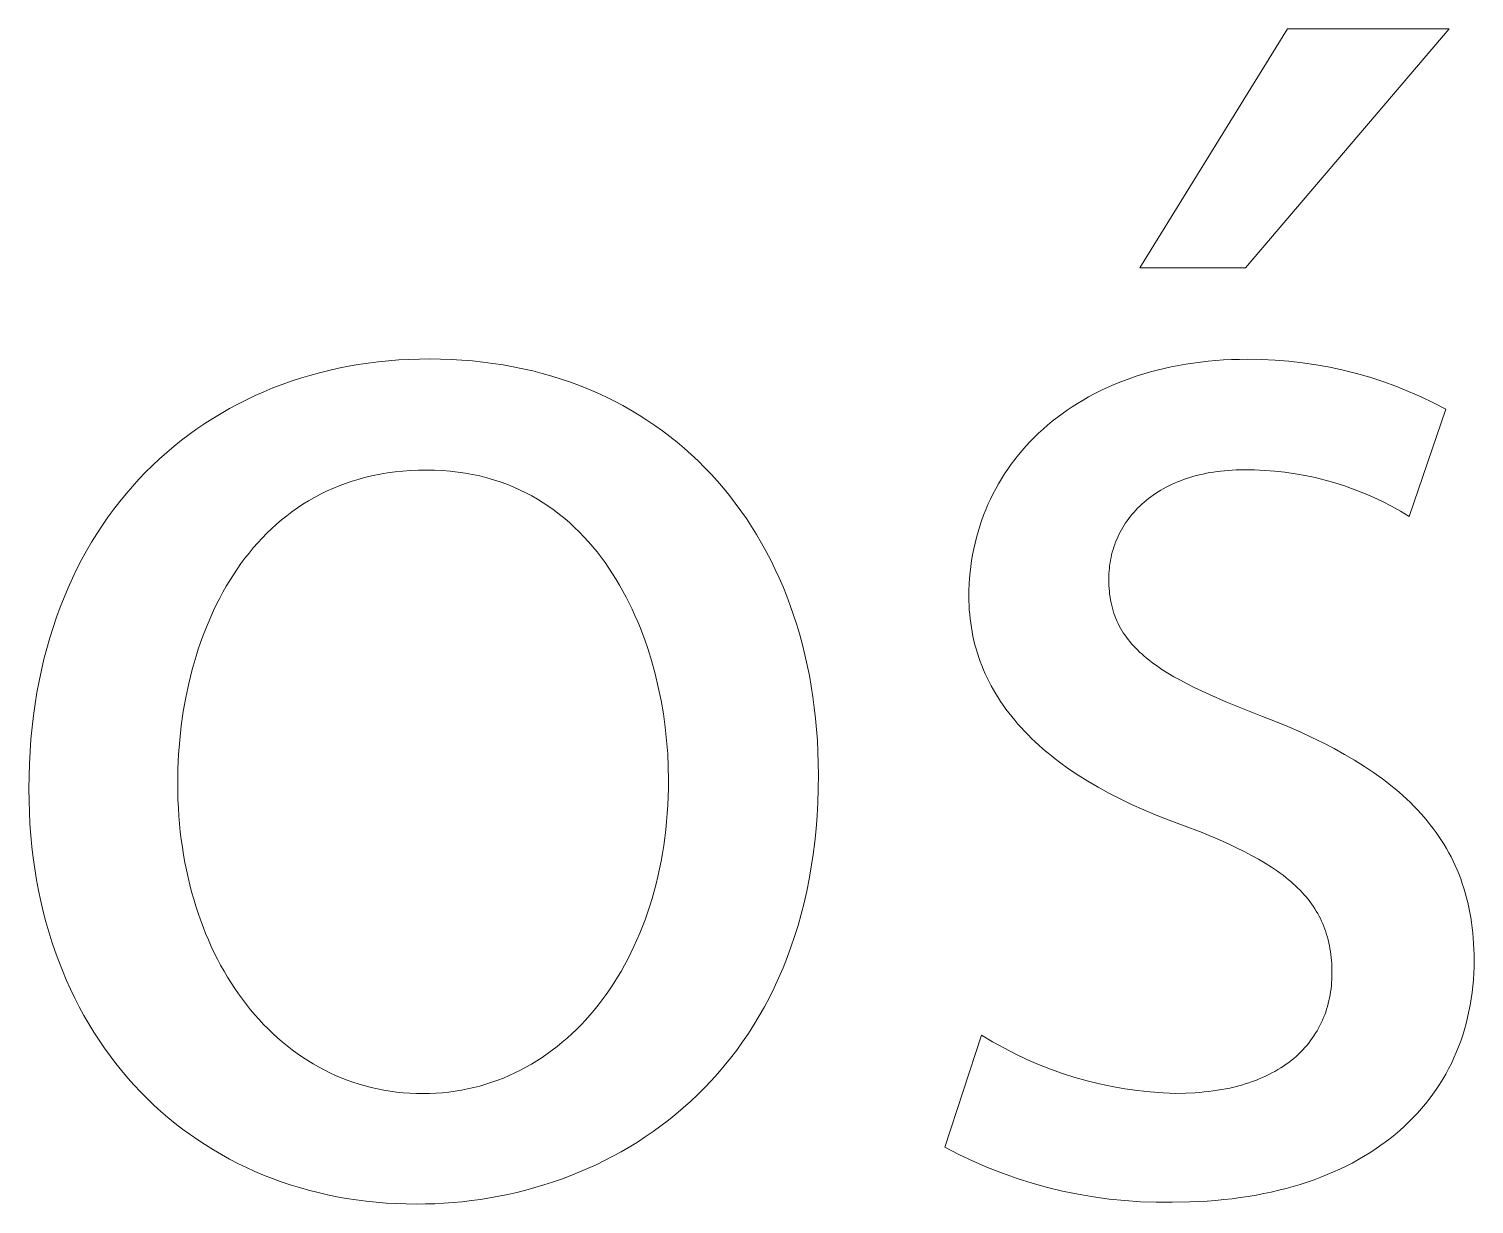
# Model space of a CAD drawing. Header units: millimetres. Extents: x 1383 to 4664, y -160 to 2132.
# Drawn here: x 3839.79 to 3868.23, y -105.34 to -82.21 of the extents above; entities that cross this region are included whole.
import ezdxf

# ---------------------------------------------------------------- set-up
doc = ezdxf.new("R2010")
doc.units = ezdxf.units.MM
doc.header["$MEASUREMENT"] = 0
doc.layers.add('Domyślny', color=7, linetype='Continuous', true_color=0x000000)

msp = doc.modelspace()

# ---------------------------------------------------------------- linework, layer by layer
at = {"layer": 'Domyślny', "color": 18, "lineweight": 15, "true_color": 0x000000}
for p, q in [((3861.652, -86.912), (3864.559, -82.213)), ((3867.738, -82.213), (3863.728, -86.912)), ((3864.559, -82.213), (3867.738, -82.213)), ((3863.728, -86.912), (3861.652, -86.912)), ((3846.866, -88.744), (3847.067, -88.728)), ((3847.067, -88.728), (3847.269, -88.717)), ((3847.269, -88.717), (3847.473, -88.71)), ((3847.473, -88.71), (3847.678, -88.708)), ((3847.678, -88.708), (3847.891, -88.71)), ((3847.891, -88.71), (3848.102, -88.717)), ((3848.102, -88.717), (3848.31, -88.729)), ((3848.31, -88.729), (3848.517, -88.746)), ((3863.147, -88.739), (3863.3, -88.728)), ((3863.3, -88.728), (3863.455, -88.72)), ((3863.455, -88.72), (3863.613, -88.716)), ((3863.613, -88.716), (3863.772, -88.714)), ((3863.772, -88.714), (3864.043, -88.718)), ((3864.043, -88.718), (3864.314, -88.73)), ((3864.314, -88.73), (3864.584, -88.751)), ((3845.319, -89.031), (3845.506, -88.98)), ((3845.506, -88.98), (3845.695, -88.933)), ((3845.695, -88.933), (3845.885, -88.891)), ((3845.885, -88.891), (3846.078, -88.852)), ((3846.078, -88.852), (3846.272, -88.819)), ((3846.272, -88.819), (3846.468, -88.789)), ((3846.468, -88.789), (3846.666, -88.765)), ((3846.666, -88.765), (3846.866, -88.744)), ((3848.517, -88.746), (3848.72, -88.768)), ((3848.72, -88.768), (3848.922, -88.794)), ((3848.922, -88.794), (3849.121, -88.825)), ((3849.121, -88.825), (3849.318, -88.86)), ((3849.318, -88.86), (3849.512, -88.9)), ((3849.512, -88.9), (3849.704, -88.944)), ((3849.704, -88.944), (3849.893, -88.993)), ((3849.893, -88.993), (3850.08, -89.046)), ((3861.6, -89.04), (3861.73, -89)), ((3861.73, -89), (3861.862, -88.961)), ((3861.862, -88.961), (3861.996, -88.926)), ((3861.996, -88.926), (3862.132, -88.893)), ((3862.132, -88.893), (3862.271, -88.862)), ((3862.271, -88.862), (3862.412, -88.835)), ((3862.412, -88.835), (3862.554, -88.81)), ((3862.554, -88.81), (3862.699, -88.788)), ((3862.699, -88.788), (3862.846, -88.769)), ((3862.846, -88.769), (3862.996, -88.752)), ((3862.996, -88.752), (3863.147, -88.739)), ((3864.584, -88.751), (3864.853, -88.782)), ((3864.853, -88.782), (3865.121, -88.821)), ((3865.121, -88.821), (3865.388, -88.87)), ((3865.388, -88.87), (3865.653, -88.927)), ((3865.653, -88.927), (3865.916, -88.993)), ((3865.916, -88.993), (3866.176, -89.068)), ((3844.416, -89.352), (3844.592, -89.279)), ((3844.592, -89.279), (3844.771, -89.211)), ((3844.771, -89.211), (3844.951, -89.147)), ((3844.951, -89.147), (3845.134, -89.087)), ((3845.134, -89.087), (3845.319, -89.031)), ((3850.08, -89.046), (3850.264, -89.104)), ((3850.264, -89.104), (3850.445, -89.166)), ((3850.445, -89.166), (3850.624, -89.232)), ((3850.624, -89.232), (3850.8, -89.303)), ((3860.868, -89.337), (3860.984, -89.281)), ((3860.984, -89.281), (3861.103, -89.228)), ((3861.103, -89.228), (3861.224, -89.178)), ((3861.224, -89.178), (3861.347, -89.13)), ((3861.347, -89.13), (3861.472, -89.084)), ((3861.472, -89.084), (3861.6, -89.04)), ((3866.176, -89.068), (3866.434, -89.152)), ((3866.434, -89.152), (3866.689, -89.244)), ((3866.689, -89.244), (3866.94, -89.345)), ((3843.902, -89.595), (3844.071, -89.51)), ((3844.071, -89.51), (3844.243, -89.429)), ((3844.243, -89.429), (3844.416, -89.352)), ((3850.8, -89.303), (3850.973, -89.377)), ((3850.973, -89.377), (3851.143, -89.456)), ((3851.143, -89.456), (3851.311, -89.539)), ((3851.311, -89.539), (3851.476, -89.626)), ((3860.322, -89.647), (3860.427, -89.581)), ((3860.427, -89.581), (3860.534, -89.516)), ((3860.534, -89.516), (3860.643, -89.454)), ((3860.643, -89.454), (3860.754, -89.394)), ((3860.754, -89.394), (3860.868, -89.337)), ((3866.94, -89.345), (3867.188, -89.455)), ((3867.188, -89.455), (3867.432, -89.572)), ((3867.432, -89.572), (3867.673, -89.698)), ((3843.41, -89.876), (3843.572, -89.778)), ((3843.572, -89.778), (3843.736, -89.685)), ((3843.736, -89.685), (3843.902, -89.595)), ((3851.476, -89.626), (3851.637, -89.718)), ((3851.637, -89.718), (3851.796, -89.813)), ((3851.796, -89.813), (3851.952, -89.912)), ((3859.929, -89.933), (3860.024, -89.859)), ((3860.024, -89.859), (3860.121, -89.786)), ((3860.121, -89.786), (3860.22, -89.716)), ((3860.22, -89.716), (3860.322, -89.647)), ((3867.673, -89.698), (3866.951, -91.806)), ((3842.943, -90.193), (3843.096, -90.083)), ((3843.096, -90.083), (3843.252, -89.978)), ((3843.252, -89.978), (3843.41, -89.876)), ((3851.952, -89.912), (3852.105, -90.015)), ((3852.105, -90.015), (3852.255, -90.122)), ((3852.255, -90.122), (3852.401, -90.233)), ((3859.66, -90.169), (3859.747, -90.088)), ((3859.747, -90.088), (3859.837, -90.01)), ((3859.837, -90.01), (3859.929, -89.933)), ((3842.501, -90.547), (3842.645, -90.425)), ((3842.645, -90.425), (3842.793, -90.307)), ((3842.793, -90.307), (3842.943, -90.193)), ((3852.401, -90.233), (3852.545, -90.347)), ((3852.545, -90.347), (3852.685, -90.466)), ((3859.336, -90.508), (3859.413, -90.42)), ((3859.413, -90.42), (3859.493, -90.335)), ((3859.493, -90.335), (3859.575, -90.251)), ((3859.575, -90.251), (3859.66, -90.169)), ((3842.222, -90.803), (3842.36, -90.673)), ((3842.36, -90.673), (3842.501, -90.547)), ((3852.685, -90.466), (3852.823, -90.588)), ((3852.823, -90.588), (3852.957, -90.714)), ((3852.957, -90.714), (3853.087, -90.843)), ((3859.121, -90.78), (3859.19, -90.688)), ((3859.19, -90.688), (3859.262, -90.597)), ((3859.262, -90.597), (3859.336, -90.508)), ((3841.955, -91.074), (3842.087, -90.937)), ((3842.087, -90.937), (3842.222, -90.803)), ((3846.562, -91.002), (3846.423, -91.034)), ((3846.704, -90.973), (3846.562, -91.002)), ((3846.849, -90.949), (3846.704, -90.973)), ((3846.996, -90.929), (3846.849, -90.949)), ((3847.146, -90.913), (3846.996, -90.929)), ((3847.299, -90.902), (3847.146, -90.913)), ((3847.454, -90.895), (3847.299, -90.902)), ((3847.612, -90.893), (3847.454, -90.895)), ((3847.771, -90.895), (3847.612, -90.893)), ((3847.927, -90.903), (3847.771, -90.895)), ((3848.08, -90.915), (3847.927, -90.903)), ((3848.23, -90.932), (3848.08, -90.915)), ((3848.376, -90.953), (3848.23, -90.932)), ((3848.52, -90.979), (3848.376, -90.953)), ((3848.661, -91.01), (3848.52, -90.979)), ((3853.087, -90.843), (3853.215, -90.976)), ((3853.215, -90.976), (3853.339, -91.113)), ((3858.929, -91.066), (3858.99, -90.969)), ((3858.99, -90.969), (3859.054, -90.874)), ((3859.054, -90.874), (3859.121, -90.78)), ((3862.762, -91.004), (3862.697, -91.021)), ((3862.827, -90.987), (3862.762, -91.004)), ((3862.895, -90.972), (3862.827, -90.987)), ((3862.963, -90.958), (3862.895, -90.972)), ((3863.032, -90.945), (3862.963, -90.958)), ((3863.103, -90.933), (3863.032, -90.945)), ((3863.174, -90.923), (3863.103, -90.933)), ((3863.247, -90.914), (3863.174, -90.923)), ((3863.321, -90.906), (3863.247, -90.914)), ((3863.396, -90.9), (3863.321, -90.906)), ((3863.472, -90.895), (3863.396, -90.9)), ((3863.549, -90.891), (3863.472, -90.895)), ((3863.627, -90.889), (3863.549, -90.891)), ((3863.706, -90.889), (3863.627, -90.889)), ((3863.907, -90.891), (3863.706, -90.889)), ((3864.108, -90.9), (3863.907, -90.891)), ((3864.309, -90.915), (3864.108, -90.9)), ((3864.508, -90.937), (3864.309, -90.915)), ((3864.707, -90.966), (3864.508, -90.937)), ((3864.905, -91.001), (3864.707, -90.966)), ((3865.102, -91.043), (3864.905, -91.001)), ((3841.701, -91.361), (3841.826, -91.216)), ((3841.826, -91.216), (3841.955, -91.074)), ((3845.77, -91.255), (3845.647, -91.31)), ((3845.895, -91.203), (3845.77, -91.255)), ((3846.023, -91.155), (3845.895, -91.203)), ((3846.154, -91.111), (3846.023, -91.155)), ((3846.287, -91.071), (3846.154, -91.111)), ((3846.423, -91.034), (3846.287, -91.071)), ((3848.799, -91.045), (3848.661, -91.01)), ((3848.934, -91.084), (3848.799, -91.045)), ((3849.066, -91.127), (3848.934, -91.084)), ((3849.196, -91.174), (3849.066, -91.127)), ((3849.322, -91.225), (3849.196, -91.174)), ((3849.446, -91.28), (3849.322, -91.225)), ((3849.566, -91.339), (3849.446, -91.28)), ((3853.339, -91.113), (3853.46, -91.253)), ((3853.46, -91.253), (3853.577, -91.397)), ((3858.761, -91.366), (3858.815, -91.265)), ((3858.815, -91.265), (3858.87, -91.165)), ((3858.87, -91.165), (3858.929, -91.066)), ((3862.062, -91.291), (3862.012, -91.322)), ((3862.114, -91.261), (3862.062, -91.291)), ((3862.167, -91.233), (3862.114, -91.261)), ((3862.221, -91.205), (3862.167, -91.233)), ((3862.276, -91.178), (3862.221, -91.205)), ((3862.333, -91.152), (3862.276, -91.178)), ((3862.391, -91.128), (3862.333, -91.152)), ((3862.449, -91.104), (3862.391, -91.128)), ((3862.51, -91.082), (3862.449, -91.104)), ((3862.571, -91.06), (3862.51, -91.082)), ((3862.633, -91.04), (3862.571, -91.06)), ((3862.697, -91.021), (3862.633, -91.04)), ((3865.297, -91.091), (3865.102, -91.043)), ((3865.49, -91.146), (3865.297, -91.091)), ((3865.682, -91.207), (3865.49, -91.146)), ((3865.871, -91.274), (3865.682, -91.207)), ((3866.058, -91.348), (3865.871, -91.274)), ((3841.461, -91.664), (3841.579, -91.511)), ((3841.579, -91.511), (3841.701, -91.361)), ((3845.183, -91.567), (3845.073, -91.639)), ((3845.295, -91.498), (3845.183, -91.567)), ((3845.41, -91.432), (3845.295, -91.498)), ((3845.527, -91.369), (3845.41, -91.432)), ((3845.647, -91.31), (3845.527, -91.369)), ((3849.684, -91.402), (3849.566, -91.339)), ((3849.8, -91.468), (3849.684, -91.402)), ((3849.912, -91.537), (3849.8, -91.468)), ((3850.022, -91.61), (3849.912, -91.537)), ((3853.577, -91.397), (3853.691, -91.544)), ((3853.691, -91.544), (3853.801, -91.694)), ((3858.618, -91.677), (3858.663, -91.572)), ((3858.663, -91.572), (3858.711, -91.468)), ((3858.711, -91.468), (3858.761, -91.366)), ((3861.692, -91.564), (3861.652, -91.602)), ((3861.734, -91.526), (3861.692, -91.564)), ((3861.777, -91.49), (3861.734, -91.526)), ((3861.822, -91.455), (3861.777, -91.49)), ((3861.867, -91.42), (3861.822, -91.455)), ((3861.914, -91.386), (3861.867, -91.42)), ((3861.962, -91.354), (3861.914, -91.386)), ((3862.012, -91.322), (3861.962, -91.354)), ((3866.243, -91.428), (3866.058, -91.348)), ((3866.425, -91.514), (3866.243, -91.428)), ((3866.603, -91.605), (3866.425, -91.514)), ((3841.235, -91.981), (3841.346, -91.821)), ((3841.346, -91.821), (3841.461, -91.664)), ((3844.863, -91.794), (3844.761, -91.875)), ((3844.967, -91.715), (3844.863, -91.794)), ((3845.073, -91.639), (3844.967, -91.715)), ((3850.129, -91.686), (3850.022, -91.61)), ((3850.233, -91.766), (3850.129, -91.686)), ((3850.334, -91.848), (3850.233, -91.766)), ((3850.433, -91.934), (3850.334, -91.848)), ((3853.801, -91.694), (3853.908, -91.848)), ((3853.908, -91.848), (3854.011, -92.005)), ((3858.537, -91.891), (3858.576, -91.784)), ((3858.576, -91.784), (3858.618, -91.677)), ((3861.435, -91.846), (3861.403, -91.89)), ((3861.468, -91.804), (3861.435, -91.846)), ((3861.502, -91.762), (3861.468, -91.804)), ((3861.537, -91.72), (3861.502, -91.762)), ((3861.574, -91.68), (3861.537, -91.72)), ((3861.612, -91.64), (3861.574, -91.68)), ((3861.652, -91.602), (3861.612, -91.64)), ((3866.779, -91.703), (3866.603, -91.605)), ((3866.951, -91.806), (3866.779, -91.703)), ((3841.023, -92.314), (3841.127, -92.146)), ((3841.127, -92.146), (3841.235, -91.981)), ((3844.472, -92.138), (3844.381, -92.231)), ((3844.566, -92.048), (3844.472, -92.138)), ((3844.662, -91.96), (3844.566, -92.048)), ((3844.761, -91.875), (3844.662, -91.96)), ((3850.529, -92.022), (3850.433, -91.934)), ((3850.623, -92.113), (3850.529, -92.022)), ((3850.713, -92.207), (3850.623, -92.113)), ((3854.011, -92.005), (3854.11, -92.165)), ((3858.436, -92.22), (3858.467, -92.11)), ((3858.467, -92.11), (3858.5, -92)), ((3858.5, -92), (3858.537, -91.891)), ((3861.264, -92.116), (3861.24, -92.164)), ((3861.289, -92.07), (3861.264, -92.116)), ((3861.316, -92.024), (3861.289, -92.07)), ((3861.343, -91.978), (3861.316, -92.024)), ((3861.372, -91.934), (3861.343, -91.978)), ((3861.403, -91.89), (3861.372, -91.934)), ((3840.923, -92.486), (3841.023, -92.314)), ((3844.206, -92.425), (3844.122, -92.526)), ((3844.292, -92.327), (3844.206, -92.425)), ((3844.381, -92.231), (3844.292, -92.327)), ((3850.802, -92.304), (3850.713, -92.207)), ((3850.887, -92.403), (3850.802, -92.304)), ((3850.97, -92.505), (3850.887, -92.403)), ((3854.11, -92.165), (3854.206, -92.329)), ((3854.206, -92.329), (3854.299, -92.496)), ((3858.383, -92.445), (3858.408, -92.332)), ((3858.408, -92.332), (3858.436, -92.22)), ((3861.14, -92.408), (3861.125, -92.459)), ((3861.158, -92.358), (3861.14, -92.408)), ((3861.176, -92.309), (3861.158, -92.358)), ((3861.196, -92.26), (3861.176, -92.309)), ((3861.217, -92.211), (3861.196, -92.26)), ((3861.24, -92.164), (3861.217, -92.211)), ((3840.734, -92.84), (3840.827, -92.661)), ((3840.827, -92.661), (3840.923, -92.486)), ((3844.041, -92.63), (3843.963, -92.735)), ((3844.122, -92.526), (3844.041, -92.63)), ((3851.051, -92.608), (3850.97, -92.505)), ((3851.129, -92.715), (3851.051, -92.608)), ((3851.204, -92.823), (3851.129, -92.715)), ((3854.299, -92.496), (3854.387, -92.666)), ((3854.387, -92.666), (3854.472, -92.839)), ((3858.325, -92.789), (3858.341, -92.674)), ((3858.341, -92.674), (3858.36, -92.559)), ((3858.36, -92.559), (3858.383, -92.445)), ((3861.075, -92.665), (3861.066, -92.718)), ((3861.085, -92.613), (3861.075, -92.665)), ((3861.097, -92.561), (3861.085, -92.613)), ((3861.11, -92.51), (3861.097, -92.561)), ((3861.125, -92.459), (3861.11, -92.51)), ((3840.646, -93.023), (3840.734, -92.84)), ((3843.813, -92.953), (3843.742, -93.066)), ((3843.887, -92.843), (3843.813, -92.953)), ((3843.963, -92.735), (3843.887, -92.843)), ((3851.277, -92.933), (3851.204, -92.823)), ((3851.347, -93.046), (3851.277, -92.933)), ((3854.472, -92.839), (3854.553, -93.015)), ((3858.301, -93.023), (3858.311, -92.906)), ((3858.311, -92.906), (3858.325, -92.789)), ((3861.041, -92.986), (3861.04, -93.041)), ((3861.043, -92.932), (3861.041, -92.986)), ((3861.047, -92.878), (3861.043, -92.932)), ((3861.052, -92.824), (3861.047, -92.878)), ((3861.058, -92.771), (3861.052, -92.824)), ((3861.066, -92.718), (3861.058, -92.771)), ((3840.481, -93.4), (3840.561, -93.21)), ((3840.561, -93.21), (3840.646, -93.023)), ((3843.674, -93.18), (3843.607, -93.296)), ((3843.742, -93.066), (3843.674, -93.18)), ((3851.415, -93.16), (3851.347, -93.046)), ((3851.48, -93.276), (3851.415, -93.16)), ((3851.543, -93.394), (3851.48, -93.276)), ((3854.553, -93.015), (3854.631, -93.194)), ((3854.631, -93.194), (3854.704, -93.376)), ((3858.287, -93.38), (3858.289, -93.26)), ((3858.289, -93.26), (3858.293, -93.141)), ((3858.293, -93.141), (3858.301, -93.023)), ((3861.04, -93.041), (3861.041, -93.102)), ((3861.041, -93.102), (3861.043, -93.163)), ((3861.043, -93.163), (3861.047, -93.222)), ((3861.047, -93.222), (3861.052, -93.281)), ((3861.052, -93.281), (3861.058, -93.338)), ((3840.404, -93.594), (3840.481, -93.4)), ((3843.483, -93.535), (3843.424, -93.657)), ((3843.544, -93.415), (3843.483, -93.535)), ((3843.607, -93.296), (3843.544, -93.415)), ((3851.604, -93.513), (3851.543, -93.394)), ((3851.662, -93.634), (3851.604, -93.513)), ((3854.704, -93.376), (3854.773, -93.561)), ((3854.773, -93.561), (3854.839, -93.749)), ((3858.288, -93.469), (3858.287, -93.38)), ((3858.291, -93.557), (3858.288, -93.469)), ((3858.296, -93.645), (3858.291, -93.557)), ((3861.058, -93.338), (3861.066, -93.394)), ((3861.066, -93.394), (3861.075, -93.45)), ((3861.075, -93.45), (3861.086, -93.504)), ((3861.086, -93.504), (3861.098, -93.558)), ((3861.098, -93.558), (3861.111, -93.611)), ((3840.264, -93.992), (3840.332, -93.791)), ((3840.332, -93.791), (3840.404, -93.594)), ((3843.368, -93.78), (3843.314, -93.905)), ((3843.424, -93.657), (3843.368, -93.78)), ((3851.717, -93.756), (3851.662, -93.634)), ((3851.771, -93.879), (3851.717, -93.756)), ((3854.839, -93.749), (3854.901, -93.94)), ((3858.303, -93.732), (3858.296, -93.645)), ((3858.312, -93.819), (3858.303, -93.732)), ((3858.323, -93.906), (3858.312, -93.819)), ((3861.111, -93.611), (3861.126, -93.663)), ((3861.126, -93.663), (3861.143, -93.714)), ((3861.143, -93.714), (3861.161, -93.764)), ((3861.161, -93.764), (3861.18, -93.813)), ((3861.18, -93.813), (3861.201, -93.862)), ((3840.2, -94.196), (3840.264, -93.992)), ((3843.262, -94.032), (3843.213, -94.16)), ((3843.314, -93.905), (3843.262, -94.032)), ((3851.822, -94.004), (3851.771, -93.879)), ((3851.87, -94.13), (3851.822, -94.004)), ((3851.916, -94.257), (3851.87, -94.13)), ((3854.901, -93.94), (3854.958, -94.134)), ((3854.958, -94.134), (3855.012, -94.331)), ((3858.336, -93.992), (3858.323, -93.906)), ((3858.35, -94.077), (3858.336, -93.992)), ((3858.367, -94.162), (3858.35, -94.077)), ((3861.201, -93.862), (3861.223, -93.91)), ((3861.223, -93.91), (3861.247, -93.957)), ((3861.247, -93.957), (3861.272, -94.003)), ((3861.272, -94.003), (3861.298, -94.049)), ((3861.298, -94.049), (3861.327, -94.094)), ((3861.327, -94.094), (3861.356, -94.139)), ((3840.086, -94.615), (3840.141, -94.404)), ((3840.141, -94.404), (3840.2, -94.196)), ((3843.122, -94.421), (3843.08, -94.553)), ((3843.166, -94.29), (3843.122, -94.421)), ((3843.213, -94.16), (3843.166, -94.29)), ((3851.96, -94.385), (3851.916, -94.257)), ((3852.002, -94.513), (3851.96, -94.385)), ((3855.012, -94.331), (3855.061, -94.53)), ((3858.386, -94.247), (3858.367, -94.162)), ((3858.407, -94.331), (3858.386, -94.247)), ((3858.43, -94.414), (3858.407, -94.331)), ((3858.455, -94.497), (3858.43, -94.414)), ((3861.356, -94.139), (3861.387, -94.183)), ((3861.387, -94.183), (3861.42, -94.226)), ((3861.42, -94.226), (3861.454, -94.268)), ((3861.454, -94.268), (3861.489, -94.311)), ((3861.489, -94.311), (3861.526, -94.352)), ((3861.526, -94.352), (3861.565, -94.393)), ((3861.565, -94.393), (3861.604, -94.434)), ((3840.036, -94.83), (3840.086, -94.615)), ((3843.04, -94.686), (3843.003, -94.82)), ((3843.08, -94.553), (3843.04, -94.686)), ((3852.041, -94.643), (3852.002, -94.513)), ((3852.113, -94.903), (3852.041, -94.643)), ((3855.061, -94.53), (3855.107, -94.732)), ((3858.482, -94.579), (3858.455, -94.497)), ((3858.511, -94.661), (3858.482, -94.579)), ((3858.542, -94.742), (3858.511, -94.661)), ((3861.604, -94.434), (3861.646, -94.474)), ((3861.646, -94.474), (3861.689, -94.513)), ((3861.689, -94.513), (3861.733, -94.552)), ((3861.733, -94.552), (3861.779, -94.591)), ((3861.779, -94.591), (3861.827, -94.629)), ((3861.827, -94.629), (3861.876, -94.667)), ((3861.876, -94.667), (3861.926, -94.705)), ((3861.926, -94.705), (3861.978, -94.742)), ((3839.99, -95.049), (3840.036, -94.83)), ((3842.968, -94.955), (3842.936, -95.092)), ((3843.003, -94.82), (3842.968, -94.955)), ((3852.176, -95.165), (3852.113, -94.903)), ((3855.107, -94.732), (3855.148, -94.936)), ((3855.148, -94.936), (3855.185, -95.144)), ((3858.575, -94.823), (3858.542, -94.742)), ((3858.61, -94.903), (3858.575, -94.823)), ((3858.647, -94.983), (3858.61, -94.903)), ((3858.686, -95.061), (3858.647, -94.983)), ((3861.978, -94.742), (3862.087, -94.816)), ((3862.087, -94.816), (3862.202, -94.889)), ((3862.202, -94.889), (3862.323, -94.96)), ((3862.323, -94.96), (3862.45, -95.031)), ((3839.912, -95.495), (3839.948, -95.27)), ((3839.948, -95.27), (3839.99, -95.049)), ((3842.936, -95.092), (3842.877, -95.367)), ((3852.23, -95.429), (3852.176, -95.165)), ((3855.185, -95.144), (3855.218, -95.354)), ((3858.727, -95.14), (3858.686, -95.061)), ((3858.771, -95.218), (3858.727, -95.14)), ((3858.816, -95.295), (3858.771, -95.218)), ((3862.45, -95.031), (3862.583, -95.102)), ((3862.583, -95.102), (3862.723, -95.172)), ((3862.723, -95.172), (3863.021, -95.312)), ((3839.88, -95.724), (3839.912, -95.495)), ((3842.877, -95.367), (3842.828, -95.645)), ((3852.275, -95.693), (3852.23, -95.429)), ((3855.218, -95.354), (3855.246, -95.566)), ((3858.863, -95.372), (3858.816, -95.295)), ((3858.913, -95.448), (3858.863, -95.372)), ((3858.964, -95.523), (3858.913, -95.448)), ((3859.018, -95.598), (3858.964, -95.523)), ((3863.021, -95.312), (3863.344, -95.452)), ((3863.344, -95.452), (3864.067, -95.74)), ((3839.852, -95.956), (3839.88, -95.724)), ((3842.828, -95.645), (3842.788, -95.925)), ((3852.312, -95.956), (3852.275, -95.693)), ((3855.246, -95.566), (3855.271, -95.781)), ((3855.271, -95.781), (3855.29, -95.998)), ((3859.073, -95.672), (3859.018, -95.598)), ((3859.131, -95.745), (3859.073, -95.672)), ((3859.191, -95.818), (3859.131, -95.745)), ((3859.253, -95.891), (3859.191, -95.818)), ((3864.067, -95.74), (3864.321, -95.84)), ((3864.321, -95.84), (3864.567, -95.942)), ((3839.83, -96.191), (3839.852, -95.956)), ((3842.788, -95.925), (3842.757, -96.206)), ((3852.34, -96.218), (3852.312, -95.956)), ((3855.29, -95.998), (3855.306, -96.218)), ((3859.317, -95.962), (3859.253, -95.891)), ((3859.383, -96.033), (3859.317, -95.962)), ((3859.451, -96.104), (3859.383, -96.033)), ((3859.522, -96.173), (3859.451, -96.104)), ((3864.567, -95.942), (3864.806, -96.047)), ((3864.806, -96.047), (3865.036, -96.153)), ((3839.812, -96.429), (3839.83, -96.191)), ((3842.757, -96.206), (3842.735, -96.489)), ((3852.36, -96.478), (3852.34, -96.218)), ((3855.306, -96.218), (3855.317, -96.44)), ((3859.594, -96.242), (3859.522, -96.173)), ((3859.668, -96.311), (3859.594, -96.242)), ((3859.745, -96.378), (3859.668, -96.311)), ((3859.824, -96.445), (3859.745, -96.378)), ((3865.036, -96.153), (3865.259, -96.262)), ((3865.259, -96.262), (3865.474, -96.374)), ((3865.474, -96.374), (3865.68, -96.488)), ((3839.792, -96.916), (3839.8, -96.671)), ((3839.8, -96.671), (3839.812, -96.429)), ((3842.735, -96.489), (3842.722, -96.772)), ((3852.372, -96.736), (3852.36, -96.478)), ((3855.317, -96.44), (3855.324, -96.665)), ((3855.324, -96.665), (3855.326, -96.891)), ((3859.905, -96.512), (3859.824, -96.445)), ((3859.988, -96.577), (3859.905, -96.512)), ((3860.073, -96.642), (3859.988, -96.577)), ((3860.25, -96.77), (3860.073, -96.642)), ((3865.68, -96.488), (3865.879, -96.604)), ((3865.879, -96.604), (3866.07, -96.724)), ((3839.789, -97.164), (3839.792, -96.916)), ((3842.722, -96.772), (3842.718, -97.055)), ((3852.376, -96.99), (3852.372, -96.736)), ((3855.326, -96.891), (3855.323, -97.164)), ((3860.435, -96.895), (3860.25, -96.77)), ((3860.629, -97.017), (3860.435, -96.895)), ((3866.07, -96.724), (3866.253, -96.846)), ((3866.253, -96.846), (3866.427, -96.972)), ((3866.427, -96.972), (3866.512, -97.036)), ((3839.792, -97.398), (3839.789, -97.164)), ((3842.718, -97.055), (3842.719, -97.217)), ((3842.719, -97.217), (3842.723, -97.378)), ((3852.37, -97.323), (3852.375, -97.157)), ((3852.375, -97.157), (3852.376, -96.99)), ((3855.323, -97.164), (3855.314, -97.433)), ((3860.831, -97.135), (3860.629, -97.017)), ((3861.042, -97.251), (3860.831, -97.135)), ((3861.262, -97.364), (3861.042, -97.251)), ((3866.512, -97.036), (3866.594, -97.101)), ((3866.594, -97.101), (3866.674, -97.166)), ((3866.674, -97.166), (3866.753, -97.233)), ((3866.753, -97.233), (3866.829, -97.3)), ((3839.799, -97.629), (3839.792, -97.398)), ((3842.723, -97.378), (3842.731, -97.538)), ((3842.731, -97.538), (3842.741, -97.696)), ((3852.352, -97.65), (3852.363, -97.487)), ((3852.363, -97.487), (3852.37, -97.323)), ((3855.314, -97.433), (3855.3, -97.696)), ((3861.491, -97.474), (3861.262, -97.364)), ((3861.728, -97.581), (3861.491, -97.474)), ((3866.829, -97.3), (3866.904, -97.368)), ((3866.904, -97.368), (3866.976, -97.438)), ((3866.976, -97.438), (3867.046, -97.508)), ((3867.046, -97.508), (3867.115, -97.579)), ((3839.811, -97.857), (3839.799, -97.629)), ((3842.741, -97.696), (3842.754, -97.853)), ((3852.323, -97.97), (3852.339, -97.811)), ((3852.339, -97.811), (3852.352, -97.65)), ((3855.3, -97.696), (3855.28, -97.955)), ((3861.975, -97.684), (3861.728, -97.581)), ((3862.23, -97.784), (3861.975, -97.684)), ((3862.494, -97.881), (3862.23, -97.784)), ((3867.115, -97.579), (3867.181, -97.65)), ((3867.181, -97.65), (3867.245, -97.723)), ((3867.245, -97.723), (3867.307, -97.797)), ((3867.307, -97.797), (3867.368, -97.872)), ((3839.828, -98.083), (3839.811, -97.857)), ((3839.849, -98.305), (3839.828, -98.083)), ((3842.754, -97.853), (3842.769, -98.009)), ((3842.769, -98.009), (3842.788, -98.163)), ((3852.304, -98.128), (3852.323, -97.97)), ((3855.28, -97.955), (3855.254, -98.209)), ((3862.878, -98.028), (3862.494, -97.881)), ((3863.232, -98.176), (3862.878, -98.028)), ((3867.368, -97.872), (3867.426, -97.948)), ((3867.426, -97.948), (3867.482, -98.024)), ((3867.482, -98.024), (3867.536, -98.102)), ((3867.536, -98.102), (3867.588, -98.181)), ((3839.875, -98.525), (3839.849, -98.305)), ((3842.788, -98.163), (3842.809, -98.315)), ((3842.809, -98.315), (3842.833, -98.466)), ((3852.257, -98.438), (3852.282, -98.284)), ((3852.282, -98.284), (3852.304, -98.128)), ((3855.254, -98.209), (3855.222, -98.458)), ((3863.397, -98.25), (3863.232, -98.176)), ((3863.556, -98.325), (3863.397, -98.25)), ((3863.707, -98.4), (3863.556, -98.325)), ((3863.852, -98.475), (3863.707, -98.4)), ((3867.588, -98.181), (3867.639, -98.261)), ((3867.639, -98.261), (3867.687, -98.342)), ((3867.687, -98.342), (3867.733, -98.424)), ((3839.906, -98.742), (3839.875, -98.525)), ((3842.833, -98.466), (3842.86, -98.615)), ((3842.86, -98.615), (3842.889, -98.763)), ((3852.199, -98.741), (3852.229, -98.591)), ((3852.229, -98.591), (3852.257, -98.438)), ((3855.222, -98.458), (3855.186, -98.702)), ((3863.989, -98.552), (3863.852, -98.475)), ((3864.119, -98.629), (3863.989, -98.552)), ((3864.243, -98.707), (3864.119, -98.629)), ((3867.733, -98.424), (3867.777, -98.507)), ((3867.777, -98.507), (3867.819, -98.591)), ((3867.819, -98.591), (3867.859, -98.677)), ((3867.859, -98.677), (3867.897, -98.763)), ((3839.941, -98.955), (3839.906, -98.742)), ((3839.98, -99.166), (3839.941, -98.955)), ((3842.889, -98.763), (3842.921, -98.909)), ((3842.921, -98.909), (3842.955, -99.053)), ((3852.131, -99.037), (3852.166, -98.89)), ((3852.166, -98.89), (3852.199, -98.741)), ((3855.144, -98.942), (3855.096, -99.177)), ((3855.186, -98.702), (3855.144, -98.942)), ((3864.36, -98.787), (3864.243, -98.707)), ((3864.416, -98.827), (3864.36, -98.787)), ((3864.47, -98.868), (3864.416, -98.827)), ((3864.523, -98.909), (3864.47, -98.868)), ((3864.574, -98.95), (3864.523, -98.909)), ((3864.623, -98.991), (3864.574, -98.95)), ((3867.897, -98.763), (3867.933, -98.851)), ((3867.933, -98.851), (3867.967, -98.94)), ((3867.967, -98.94), (3867.998, -99.03)), ((3840.024, -99.374), (3839.98, -99.166)), ((3842.955, -99.053), (3842.992, -99.196)), ((3842.992, -99.196), (3843.032, -99.336)), ((3852.052, -99.325), (3852.093, -99.182)), ((3852.093, -99.182), (3852.131, -99.037)), ((3855.096, -99.177), (3855.044, -99.407)), ((3864.671, -99.033), (3864.623, -98.991)), ((3864.717, -99.076), (3864.671, -99.033)), ((3864.762, -99.119), (3864.717, -99.076)), ((3864.805, -99.162), (3864.762, -99.119)), ((3864.847, -99.205), (3864.805, -99.162)), ((3864.887, -99.25), (3864.847, -99.205)), ((3864.925, -99.294), (3864.887, -99.25)), ((3867.998, -99.03), (3868.028, -99.122)), ((3868.028, -99.122), (3868.056, -99.214)), ((3868.056, -99.214), (3868.082, -99.308)), ((3840.072, -99.579), (3840.024, -99.374)), ((3843.032, -99.336), (3843.074, -99.475)), ((3843.074, -99.475), (3843.119, -99.612)), ((3851.963, -99.605), (3852.009, -99.466)), ((3852.009, -99.466), (3852.052, -99.325)), ((3855.044, -99.407), (3854.987, -99.633)), ((3864.962, -99.339), (3864.925, -99.294)), ((3864.998, -99.385), (3864.962, -99.339)), ((3865.032, -99.431), (3864.998, -99.385)), ((3865.065, -99.478), (3865.032, -99.431)), ((3865.096, -99.525), (3865.065, -99.478)), ((3865.125, -99.573), (3865.096, -99.525)), ((3868.082, -99.308), (3868.105, -99.403)), ((3868.105, -99.403), (3868.127, -99.499)), ((3868.127, -99.499), (3868.146, -99.597)), ((3840.124, -99.781), (3840.072, -99.579)), ((3840.181, -99.98), (3840.124, -99.781)), ((3843.119, -99.612), (3843.166, -99.747)), ((3843.166, -99.747), (3843.216, -99.88)), ((3851.864, -99.877), (3851.915, -99.742)), ((3851.915, -99.742), (3851.963, -99.605)), ((3854.987, -99.633), (3854.925, -99.854)), ((3865.153, -99.621), (3865.125, -99.573)), ((3865.18, -99.67), (3865.153, -99.621)), ((3865.206, -99.72), (3865.18, -99.67)), ((3865.229, -99.77), (3865.206, -99.72)), ((3865.252, -99.821), (3865.229, -99.77)), ((3865.273, -99.872), (3865.252, -99.821)), ((3868.146, -99.597), (3868.164, -99.696)), ((3868.164, -99.696), (3868.179, -99.796)), ((3868.179, -99.796), (3868.193, -99.898)), ((3840.242, -100.175), (3840.181, -99.98)), ((3843.216, -99.88), (3843.268, -100.011)), ((3843.268, -100.011), (3843.322, -100.14)), ((3851.755, -100.14), (3851.811, -100.009)), ((3851.811, -100.009), (3851.864, -99.877)), ((3854.858, -100.07), (3854.786, -100.281)), ((3854.925, -99.854), (3854.858, -100.07)), ((3865.293, -99.925), (3865.273, -99.872)), ((3865.311, -99.978), (3865.293, -99.925)), ((3865.328, -100.031), (3865.311, -99.978)), ((3865.344, -100.085), (3865.328, -100.031)), ((3865.358, -100.14), (3865.344, -100.085)), ((3868.193, -99.898), (3868.204, -100.001)), ((3868.204, -100.001), (3868.213, -100.105)), ((3868.213, -100.105), (3868.22, -100.211)), ((3840.307, -100.368), (3840.242, -100.175)), ((3840.376, -100.557), (3840.307, -100.368)), ((3843.322, -100.14), (3843.379, -100.267)), ((3843.379, -100.267), (3843.438, -100.392)), ((3843.438, -100.392), (3843.5, -100.515)), ((3851.574, -100.518), (3851.637, -100.394)), ((3851.637, -100.394), (3851.697, -100.268)), ((3851.697, -100.268), (3851.755, -100.14)), ((3854.786, -100.281), (3854.71, -100.488)), ((3865.372, -100.196), (3865.358, -100.14)), ((3865.383, -100.253), (3865.372, -100.196)), ((3865.394, -100.31), (3865.383, -100.253)), ((3865.403, -100.368), (3865.394, -100.31)), ((3865.411, -100.427), (3865.403, -100.368)), ((3868.22, -100.211), (3868.226, -100.318)), ((3868.226, -100.318), (3868.229, -100.426)), ((3840.449, -100.743), (3840.376, -100.557)), ((3843.5, -100.515), (3843.563, -100.635)), ((3843.563, -100.635), (3843.629, -100.753)), ((3851.442, -100.758), (3851.509, -100.639)), ((3851.509, -100.639), (3851.574, -100.518)), ((3854.71, -100.488), (3854.63, -100.691)), ((3865.418, -100.487), (3865.411, -100.427)), ((3865.423, -100.547), (3865.418, -100.487)), ((3865.427, -100.609), (3865.423, -100.547)), ((3865.43, -100.671), (3865.427, -100.609)), ((3865.432, -100.734), (3865.43, -100.671)), ((3868.228, -100.667), (3868.223, -100.796)), ((3868.23, -100.536), (3868.228, -100.667)), ((3868.229, -100.426), (3868.23, -100.536)), ((3840.526, -100.926), (3840.449, -100.743)), ((3840.607, -101.106), (3840.526, -100.926)), ((3843.629, -100.753), (3843.697, -100.869)), ((3843.697, -100.869), (3843.768, -100.982)), ((3851.301, -100.989), (3851.373, -100.875)), ((3851.373, -100.875), (3851.442, -100.758)), ((3854.544, -100.889), (3854.455, -101.082)), ((3854.63, -100.691), (3854.544, -100.889)), ((3865.426, -100.981), (3865.43, -100.921)), ((3865.43, -100.921), (3865.432, -100.86)), ((3865.433, -100.798), (3865.432, -100.734)), ((3865.432, -100.86), (3865.433, -100.798)), ((3868.216, -100.924), (3868.205, -101.051)), ((3868.223, -100.796), (3868.216, -100.924)), ((3840.691, -101.282), (3840.607, -101.106)), ((3843.768, -100.982), (3843.84, -101.093)), ((3843.84, -101.093), (3843.915, -101.202)), ((3843.915, -101.202), (3843.992, -101.308)), ((3851.074, -101.316), (3851.152, -101.21)), ((3851.152, -101.21), (3851.228, -101.1)), ((3851.228, -101.1), (3851.301, -100.989)), ((3854.455, -101.082), (3854.362, -101.271)), ((3865.386, -101.276), (3865.397, -101.218)), ((3865.397, -101.218), (3865.407, -101.16)), ((3865.407, -101.16), (3865.415, -101.101)), ((3865.415, -101.101), (3865.421, -101.041)), ((3865.421, -101.041), (3865.426, -100.981)), ((3868.19, -101.176), (3868.173, -101.3)), ((3868.205, -101.051), (3868.19, -101.176)), ((3840.78, -101.455), (3840.691, -101.282)), ((3840.872, -101.625), (3840.78, -101.455)), ((3843.992, -101.308), (3844.071, -101.412)), ((3844.071, -101.412), (3844.152, -101.513)), ((3844.152, -101.513), (3844.235, -101.612)), ((3850.828, -101.62), (3850.912, -101.521)), ((3850.912, -101.521), (3850.994, -101.42)), ((3850.994, -101.42), (3851.074, -101.316)), ((3854.264, -101.455), (3854.162, -101.635)), ((3854.362, -101.271), (3854.264, -101.455)), ((3865.31, -101.558), (3865.328, -101.503)), ((3865.328, -101.503), (3865.345, -101.447)), ((3865.345, -101.447), (3865.36, -101.391)), ((3865.36, -101.391), (3865.374, -101.334)), ((3865.374, -101.334), (3865.386, -101.276)), ((3868.153, -101.423), (3868.129, -101.544)), ((3868.173, -101.3), (3868.153, -101.423)), ((3840.968, -101.791), (3840.872, -101.625)), ((3841.067, -101.954), (3840.968, -101.791)), ((3844.235, -101.612), (3844.32, -101.708)), ((3844.32, -101.708), (3844.407, -101.801)), ((3844.407, -101.801), (3844.497, -101.891)), ((3850.565, -101.9), (3850.655, -101.809)), ((3850.655, -101.809), (3850.742, -101.716)), ((3850.742, -101.716), (3850.828, -101.62)), ((3854.057, -101.81), (3853.948, -101.981)), ((3854.162, -101.635), (3854.057, -101.81)), ((3865.197, -101.825), (3865.222, -101.773)), ((3865.222, -101.773), (3865.246, -101.72)), ((3865.246, -101.72), (3865.269, -101.667)), ((3865.269, -101.667), (3865.29, -101.613)), ((3865.29, -101.613), (3865.31, -101.558)), ((3868.073, -101.782), (3868.041, -101.899)), ((3868.103, -101.664), (3868.073, -101.782)), ((3868.129, -101.544), (3868.103, -101.664)), ((3841.171, -102.114), (3841.067, -101.954)), ((3844.497, -101.891), (3844.588, -101.979)), ((3844.588, -101.979), (3844.681, -102.064)), ((3844.681, -102.064), (3844.775, -102.146)), ((3850.285, -102.154), (3850.38, -102.073)), ((3850.38, -102.073), (3850.473, -101.988)), ((3850.473, -101.988), (3850.565, -101.9)), ((3853.948, -101.981), (3853.835, -102.147)), ((3857.817, -104.218), (3858.538, -102.011)), ((3858.538, -102.011), (3858.755, -102.142)), ((3865.012, -102.121), (3865.046, -102.074)), ((3865.046, -102.074), (3865.079, -102.026)), ((3865.079, -102.026), (3865.111, -101.977)), ((3865.111, -101.977), (3865.141, -101.927)), ((3865.141, -101.927), (3865.17, -101.876)), ((3865.17, -101.876), (3865.197, -101.825)), ((3868.005, -102.014), (3867.967, -102.128)), ((3868.041, -101.899), (3868.005, -102.014)), ((3841.277, -102.27), (3841.171, -102.114)), ((3841.387, -102.422), (3841.277, -102.27)), ((3844.775, -102.146), (3844.872, -102.226)), ((3844.872, -102.226), (3844.971, -102.302)), ((3844.971, -102.302), (3845.071, -102.376)), ((3845.071, -102.376), (3845.173, -102.446)), ((3849.887, -102.453), (3849.989, -102.383)), ((3849.989, -102.383), (3850.089, -102.31)), ((3850.089, -102.31), (3850.188, -102.234)), ((3850.188, -102.234), (3850.285, -102.154)), ((3853.718, -102.309), (3853.598, -102.466)), ((3853.835, -102.147), (3853.718, -102.309)), ((3858.755, -102.142), (3858.975, -102.265)), ((3858.975, -102.265), (3859.199, -102.381)), ((3859.199, -102.381), (3859.428, -102.489)), ((3864.772, -102.388), (3864.816, -102.346)), ((3864.816, -102.346), (3864.858, -102.303)), ((3864.858, -102.303), (3864.899, -102.259)), ((3864.899, -102.259), (3864.938, -102.214)), ((3864.938, -102.214), (3864.975, -102.168)), ((3864.975, -102.168), (3865.012, -102.121)), ((3867.88, -102.351), (3867.833, -102.461)), ((3867.925, -102.241), (3867.88, -102.351)), ((3867.967, -102.128), (3867.925, -102.241)), ((3841.501, -102.571), (3841.387, -102.422)), ((3841.618, -102.717), (3841.501, -102.571)), ((3845.173, -102.446), (3845.277, -102.513)), ((3845.277, -102.513), (3845.382, -102.578)), ((3845.382, -102.578), (3845.49, -102.639)), ((3845.49, -102.639), (3845.599, -102.697)), ((3849.463, -102.702), (3849.571, -102.645)), ((3849.571, -102.645), (3849.678, -102.584)), ((3849.678, -102.584), (3849.783, -102.52)), ((3849.783, -102.52), (3849.887, -102.453)), ((3853.474, -102.619), (3853.347, -102.768)), ((3853.598, -102.466), (3853.474, -102.619)), ((3859.428, -102.489), (3859.659, -102.59)), ((3859.659, -102.59), (3859.894, -102.683)), ((3864.368, -102.692), (3864.424, -102.657)), ((3864.424, -102.657), (3864.478, -102.622)), ((3864.478, -102.622), (3864.531, -102.586)), ((3864.531, -102.586), (3864.582, -102.548)), ((3864.582, -102.548), (3864.632, -102.51)), ((3864.632, -102.51), (3864.68, -102.47)), ((3864.68, -102.47), (3864.727, -102.43)), ((3864.727, -102.43), (3864.772, -102.388)), ((3867.782, -102.568), (3867.729, -102.674)), ((3867.833, -102.461), (3867.782, -102.568)), ((3841.738, -102.859), (3841.618, -102.717)), ((3841.862, -102.997), (3841.738, -102.859)), ((3845.599, -102.697), (3845.709, -102.752)), ((3845.709, -102.752), (3845.821, -102.804)), ((3845.821, -102.804), (3845.935, -102.852)), ((3845.935, -102.852), (3846.05, -102.897)), ((3846.05, -102.897), (3846.167, -102.939)), ((3846.167, -102.939), (3846.286, -102.977)), ((3848.783, -102.979), (3848.899, -102.941)), ((3848.899, -102.941), (3849.015, -102.9)), ((3849.015, -102.9), (3849.129, -102.856)), ((3849.129, -102.856), (3849.242, -102.808)), ((3849.242, -102.808), (3849.353, -102.757)), ((3849.353, -102.757), (3849.463, -102.702)), ((3853.217, -102.912), (3853.084, -103.052)), ((3853.347, -102.768), (3853.217, -102.912)), ((3859.894, -102.683), (3860.132, -102.767)), ((3860.132, -102.767), (3860.373, -102.844)), ((3860.373, -102.844), (3860.616, -102.912)), ((3860.616, -102.912), (3860.861, -102.973)), ((3863.723, -102.974), (3863.794, -102.951)), ((3863.794, -102.951), (3863.864, -102.927)), ((3863.864, -102.927), (3863.933, -102.902)), ((3863.933, -102.902), (3863.999, -102.875)), ((3863.999, -102.875), (3864.065, -102.847)), ((3864.065, -102.847), (3864.128, -102.819)), ((3864.128, -102.819), (3864.19, -102.789)), ((3864.19, -102.789), (3864.251, -102.757)), ((3864.251, -102.757), (3864.31, -102.725)), ((3864.31, -102.725), (3864.368, -102.692)), ((3867.613, -102.88), (3867.55, -102.981)), ((3867.672, -102.778), (3867.613, -102.88)), ((3867.729, -102.674), (3867.672, -102.778)), ((3841.988, -103.131), (3841.862, -102.997)), ((3842.118, -103.262), (3841.988, -103.131)), ((3846.286, -102.977), (3846.406, -103.012)), ((3846.406, -103.012), (3846.527, -103.043)), ((3846.527, -103.043), (3846.65, -103.071)), ((3846.65, -103.071), (3846.774, -103.095)), ((3846.774, -103.095), (3846.899, -103.115)), ((3846.899, -103.115), (3847.026, -103.132)), ((3847.026, -103.132), (3847.155, -103.146)), ((3847.155, -103.146), (3847.284, -103.155)), ((3847.284, -103.155), (3847.415, -103.161)), ((3847.415, -103.161), (3847.547, -103.163)), ((3847.547, -103.163), (3847.675, -103.161)), ((3847.675, -103.161), (3847.803, -103.155)), ((3847.803, -103.155), (3847.93, -103.146)), ((3847.93, -103.146), (3848.055, -103.133)), ((3848.055, -103.133), (3848.179, -103.116)), ((3848.179, -103.116), (3848.302, -103.096)), ((3848.302, -103.096), (3848.424, -103.072)), ((3848.424, -103.072), (3848.545, -103.045)), ((3848.545, -103.045), (3848.664, -103.014)), ((3848.664, -103.014), (3848.783, -102.979)), ((3852.948, -103.187), (3852.809, -103.318)), ((3853.084, -103.052), (3852.948, -103.187)), ((3860.861, -102.973), (3861.108, -103.025)), ((3861.108, -103.025), (3861.357, -103.068)), ((3861.357, -103.068), (3861.607, -103.103)), ((3861.607, -103.103), (3861.858, -103.13)), ((3861.858, -103.13), (3862.11, -103.149)), ((3862.11, -103.149), (3862.363, -103.158)), ((3862.363, -103.158), (3862.555, -103.155)), ((3862.555, -103.155), (3862.741, -103.146)), ((3862.741, -103.146), (3862.831, -103.14)), ((3862.831, -103.14), (3862.92, -103.131)), ((3862.92, -103.131), (3863.008, -103.122)), ((3863.008, -103.122), (3863.094, -103.111)), ((3863.094, -103.111), (3863.178, -103.098)), ((3863.178, -103.098), (3863.26, -103.085)), ((3863.26, -103.085), (3863.341, -103.069)), ((3863.341, -103.069), (3863.421, -103.053)), ((3863.421, -103.053), (3863.499, -103.035)), ((3863.499, -103.035), (3863.575, -103.016)), ((3863.575, -103.016), (3863.65, -102.996)), ((3863.65, -102.996), (3863.723, -102.974)), ((3867.417, -103.177), (3867.346, -103.273)), ((3867.485, -103.08), (3867.417, -103.177)), ((3867.55, -102.981), (3867.485, -103.08)), ((3842.251, -103.39), (3842.118, -103.262)), ((3842.387, -103.513), (3842.251, -103.39)), ((3842.526, -103.633), (3842.387, -103.513)), ((3852.667, -103.445), (3852.523, -103.568)), ((3852.809, -103.318), (3852.667, -103.445)), ((3867.195, -103.458), (3867.116, -103.548)), ((3867.272, -103.366), (3867.195, -103.458)), ((3867.346, -103.273), (3867.272, -103.366)), ((3842.668, -103.749), (3842.526, -103.633)), ((3842.813, -103.861), (3842.668, -103.749)), ((3852.226, -103.8), (3852.074, -103.91)), ((3852.376, -103.686), (3852.226, -103.8)), ((3852.523, -103.568), (3852.376, -103.686)), ((3866.86, -103.805), (3866.769, -103.887)), ((3866.948, -103.721), (3866.86, -103.805)), ((3867.033, -103.635), (3866.948, -103.721)), ((3867.116, -103.548), (3867.033, -103.635)), ((3842.961, -103.969), (3842.813, -103.861)), ((3843.111, -104.074), (3842.961, -103.969)), ((3843.264, -104.174), (3843.111, -104.074)), ((3851.919, -104.016), (3851.763, -104.117)), ((3852.074, -103.91), (3851.919, -104.016)), ((3866.579, -104.045), (3866.48, -104.121)), ((3866.676, -103.967), (3866.579, -104.045)), ((3866.769, -103.887), (3866.676, -103.967)), ((3843.42, -104.271), (3843.264, -104.174)), ((3843.578, -104.363), (3843.42, -104.271)), ((3843.739, -104.452), (3843.578, -104.363)), ((3851.443, -104.308), (3851.281, -104.397)), ((3851.604, -104.215), (3851.443, -104.308)), ((3851.763, -104.117), (3851.604, -104.215)), ((3858.093, -104.36), (3857.817, -104.218)), ((3858.373, -104.493), (3858.093, -104.36)), ((3866.166, -104.335), (3866.056, -104.402)), ((3866.274, -104.266), (3866.166, -104.335)), ((3866.378, -104.194), (3866.274, -104.266)), ((3866.48, -104.121), (3866.378, -104.194)), ((3843.903, -104.536), (3843.739, -104.452)), ((3844.069, -104.617), (3843.903, -104.536)), ((3844.237, -104.693), (3844.069, -104.617)), ((3850.782, -104.639), (3850.613, -104.711)), ((3850.95, -104.562), (3850.782, -104.639)), ((3851.116, -104.481), (3850.95, -104.562)), ((3851.281, -104.397), (3851.116, -104.481)), ((3858.657, -104.616), (3858.373, -104.493)), ((3858.946, -104.729), (3858.657, -104.616)), ((3865.589, -104.649), (3865.466, -104.705)), ((3865.71, -104.591), (3865.589, -104.649)), ((3865.828, -104.53), (3865.71, -104.591)), ((3865.943, -104.467), (3865.828, -104.53)), ((3866.056, -104.402), (3865.943, -104.467)), ((3844.408, -104.765), (3844.237, -104.693)), ((3844.581, -104.833), (3844.408, -104.765)), ((3844.756, -104.897), (3844.581, -104.833)), ((3844.934, -104.957), (3844.756, -104.897)), ((3850.096, -104.904), (3849.922, -104.961)), ((3850.27, -104.844), (3850.096, -104.904)), ((3850.442, -104.78), (3850.27, -104.844)), ((3850.613, -104.711), (3850.442, -104.78)), ((3859.238, -104.832), (3858.946, -104.729)), ((3859.533, -104.925), (3859.238, -104.832)), ((3859.832, -105.009), (3859.533, -104.925)), ((3864.946, -104.905), (3864.81, -104.949)), ((3865.08, -104.859), (3864.946, -104.905)), ((3865.211, -104.81), (3865.08, -104.859)), ((3865.34, -104.758), (3865.211, -104.81)), ((3865.466, -104.705), (3865.34, -104.758)), ((3845.113, -105.013), (3844.934, -104.957)), ((3845.295, -105.064), (3845.113, -105.013)), ((3845.479, -105.111), (3845.295, -105.064)), ((3845.665, -105.153), (3845.479, -105.111)), ((3845.852, -105.192), (3845.665, -105.153)), ((3846.042, -105.225), (3845.852, -105.192)), ((3846.233, -105.255), (3846.042, -105.225)), ((3848.857, -105.215), (3848.677, -105.244)), ((3849.036, -105.183), (3848.857, -105.215)), ((3849.215, -105.146), (3849.036, -105.183)), ((3849.393, -105.106), (3849.215, -105.146)), ((3849.57, -105.061), (3849.393, -105.106)), ((3849.746, -105.013), (3849.57, -105.061)), ((3849.922, -104.961), (3849.746, -105.013)), ((3860.133, -105.081), (3859.832, -105.009)), ((3860.437, -105.144), (3860.133, -105.081)), ((3860.742, -105.196), (3860.437, -105.144)), ((3861.049, -105.238), (3860.742, -105.196)), ((3863.627, -105.21), (3863.468, -105.231)), ((3863.783, -105.186), (3863.627, -105.21)), ((3863.938, -105.16), (3863.783, -105.186)), ((3864.089, -105.131), (3863.938, -105.16)), ((3864.238, -105.1), (3864.089, -105.131)), ((3864.385, -105.066), (3864.238, -105.1)), ((3864.529, -105.029), (3864.385, -105.066)), ((3864.671, -104.99), (3864.529, -105.029)), ((3864.81, -104.949), (3864.671, -104.99)), ((3846.426, -105.28), (3846.233, -105.255)), ((3846.621, -105.3), (3846.426, -105.28)), ((3846.817, -105.316), (3846.621, -105.3)), ((3847.015, -105.328), (3846.817, -105.316)), ((3847.215, -105.335), (3847.015, -105.328)), ((3847.416, -105.337), (3847.215, -105.335)), ((3847.596, -105.335), (3847.416, -105.337)), ((3847.776, -105.33), (3847.596, -105.335)), ((3847.956, -105.32), (3847.776, -105.33)), ((3848.137, -105.307), (3847.956, -105.32)), ((3848.317, -105.29), (3848.137, -105.307)), ((3848.497, -105.269), (3848.317, -105.29)), ((3848.677, -105.244), (3848.497, -105.269)), ((3861.357, -105.269), (3861.049, -105.238)), ((3861.666, -105.29), (3861.357, -105.269)), ((3861.976, -105.3), (3861.666, -105.29)), ((3862.286, -105.3), (3861.976, -105.3)), ((3862.636, -105.294), (3862.286, -105.3)), ((3862.976, -105.277), (3862.636, -105.294)), ((3863.142, -105.264), (3862.976, -105.277)), ((3863.306, -105.249), (3863.142, -105.264)), ((3863.468, -105.231), (3863.306, -105.249))]:
    msp.add_line(p, q, dxfattribs=at)

doc.saveas('drawing.dxf')
